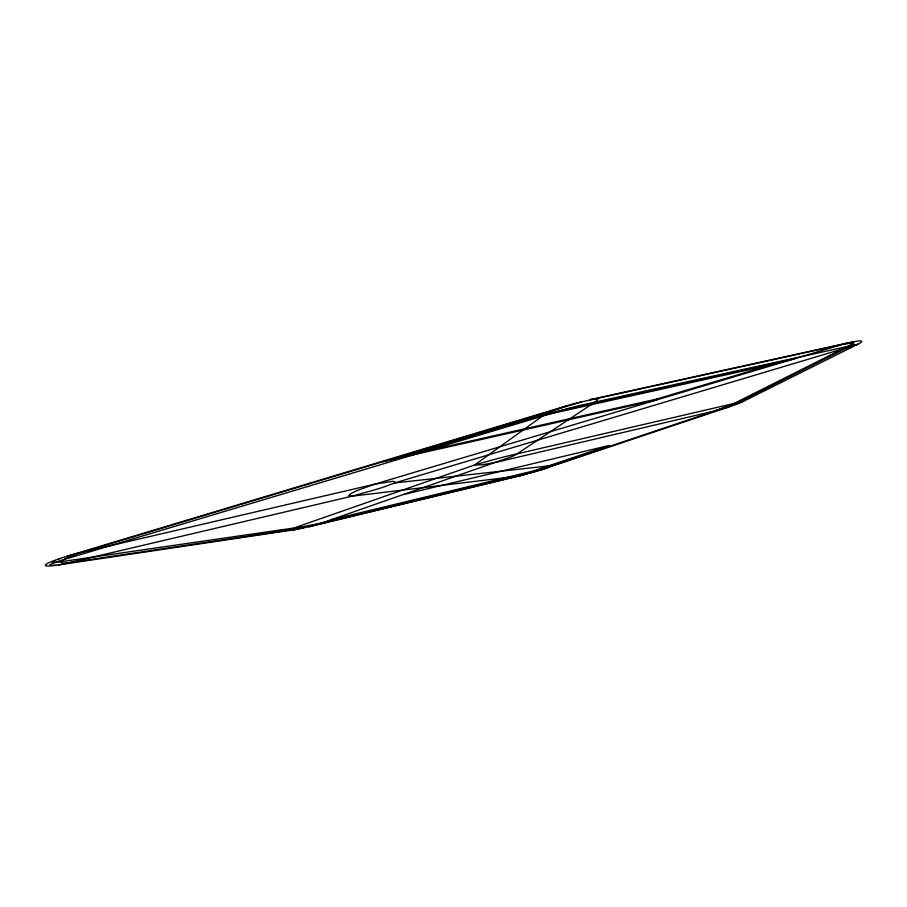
<?xml version="1.0" encoding="UTF-8"?>
<svg xmlns="http://www.w3.org/2000/svg" width="907" height="907" viewBox="0 0 907 907"><rect width="100%" height="100%" fill="white"/><g stroke="black" fill="none" stroke-linecap="round" stroke-linejoin="round"><path stroke-width="1.36" d="M743.683 401.234L505.12 456.64A97.185 8.31 -15.9 0 0 495.789 459.067L474.667 464.94L296.056 527.239L291.68 529.665L294.854 529.699L56.336 565.254L49.692 565.22L52.719 562.918L569.165 408.184A117.071 11.972 -16.2 0 1 580.389 405.327L857.897 344.184L743.275 401.416L544.767 468.159A36.779 2.857 -16 0 1 537.511 470.506L516.809 476.345L303.55 527.885A18.457 1.508 -15.3 0 1 294.798 529.722M58.502 559.131L59.613 558.712M729.897 406.608L852.229 345.159A48.445 4.524 -17.2 0 0 853.068 343.81L850.222 343.265L841.775 344.615L581.432 401.937L382.89 461.697L656.895 399.862L656.407 399.137L409.34 454.815L382.89 461.697M581.398 401.948A24.897 2.744 -16.4 0 0 567.317 405.622L553.894 410.236L544.177 414.85L474.667 464.94L482.524 464.803L498.793 461.674L714.478 411.007L728.276 405.951A52.776 4.331 -16.6 0 0 733.298 403.842L850.029 345.227L854.088 342.506L852.886 342.018M536.547 470.801L520.969 475.517L308.743 526.831L322.393 522.772L511.605 456.709A56.472 5.181 -15.9 0 0 515.766 454.713L595.956 401.438L597.804 399.375L595.831 398.763M742.958 401.586A30.407 2.449 -16.7 0 1 728.57 407.062L541.921 469.577L320.42 523.237L302.144 526.808L52.719 562.918M728.57 407.062L714.478 411.007M56.336 565.254A38.536 3.787 -14.4 0 1 45.826 565.775L45.395 565.446A38.536 3.787 -14.4 0 1 51.994 561.376L54.409 560.435A38.536 3.787 -14.4 0 1 67.186 556.195L567.328 405.633M382.006 461.958L78.66 553.293L64.998 558.712L60.724 562.317L63.422 563.202L68.807 562.748L303.55 527.885M409.34 454.815L532.137 417.866L771.574 364.716L794.702 358.684L530.799 417.175L532.137 417.866M656.407 399.137L771.574 364.716M330.93 519.813L533.361 470.982L609.175 445.462L404.862 494.202M851.786 342.132A12.936 1.213 -17.3 0 0 849.406 342.574L590.094 399.636A14.467 1.599 -16.5 0 1 594.697 398.842M851.492 342.132A37.04 3.435 -17.3 0 1 860.947 342.461M860.346 342.903A37.04 3.435 -17.3 0 1 857.478 344.513L394.522 482.978L386.121 486.163A45.588 4.376 -15.5 0 1 377.663 488.998L352.109 496.186L68.807 562.748A24.478 2.381 -14.3 0 1 58.717 564.88M52.799 562.896A37.856 3.741 -14.4 0 1 54.76 560.787M529.189 473.397A27.584 2.12 -16.1 0 0 547.046 468.012L552.306 465.506L394.522 482.978L394.749 481.696A44.783 4.24 -15.4 0 0 392.334 481.368L374.727 484.179L81.381 552.442A24.285 2.404 -14.3 0 0 67.152 556.184M527.931 473.737A27.584 2.12 -16.1 0 1 520.969 475.517A10.499 0.794 -16 0 1 516.854 476.322L352.109 496.186L348.583 495.88L350.442 493.873L357.131 490.517L374.727 484.179L841.775 344.615A14.41 1.349 -17.3 0 1 849.462 342.551"/></g></svg>
